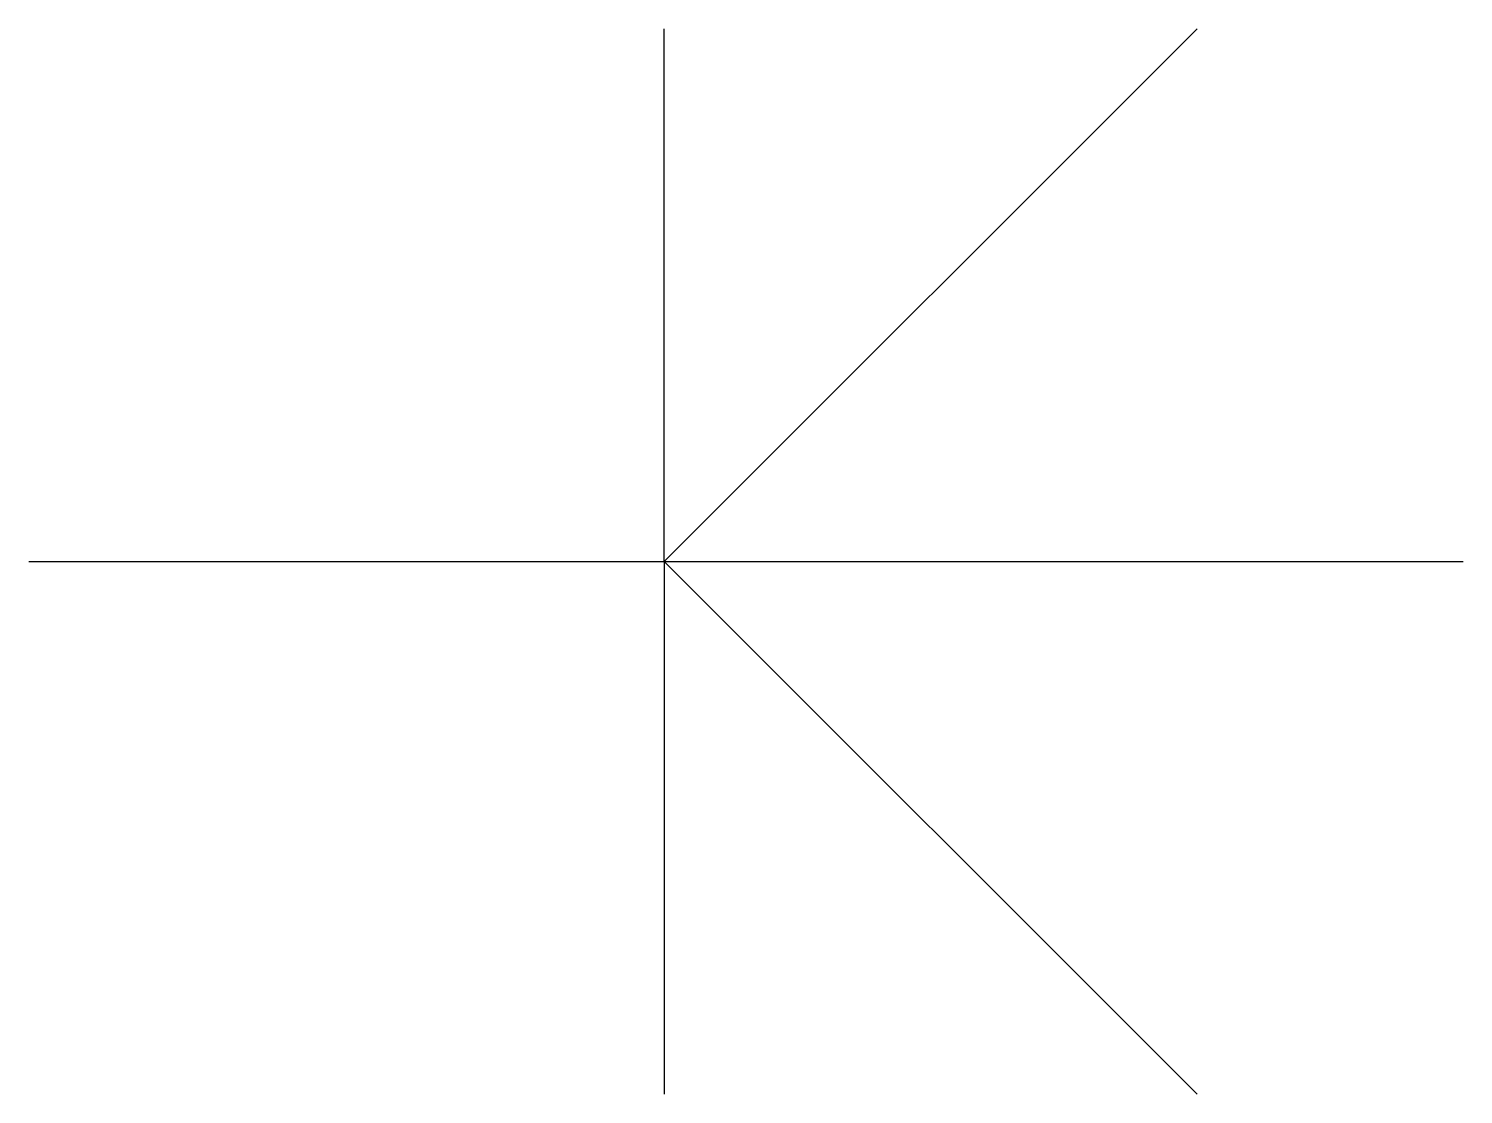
# Model space of a CAD drawing. Header units: millimetres. Extents: x 0 to 8.07, y -3 to 3.
import ezdxf

# ---------------------------------------------------------------- set-up
doc = ezdxf.new("R2010")
doc.units = ezdxf.units.MM
doc.header["$MEASUREMENT"] = 0
doc.layers.add('K-------ED-', color=1, linetype='Continuous')

# ---------------------------------------------------------------- blocks, each defined once
blk = doc.blocks.new('K-svets_v')
at = {"layer": 'K-------ED-', "color": 3}
blk.add_line((0, 0), (8.0749, 0), dxfattribs=at)
for points in [[(6.5764, 2.9998), (3.5766, 0), (3.5766, 2.9998)], [(6.5764, -2.9998), (3.5766, 0), (3.5766, -2.9998)]]:
    blk.add_lwpolyline(points, dxfattribs=at)

msp = doc.modelspace()

# ---------------------------------------------------------------- block references
at = {"layer": 'K-------ED-'}
msp.add_blockref('K-svets_v', (0, 0), dxfattribs=at)

doc.saveas('drawing.dxf')
